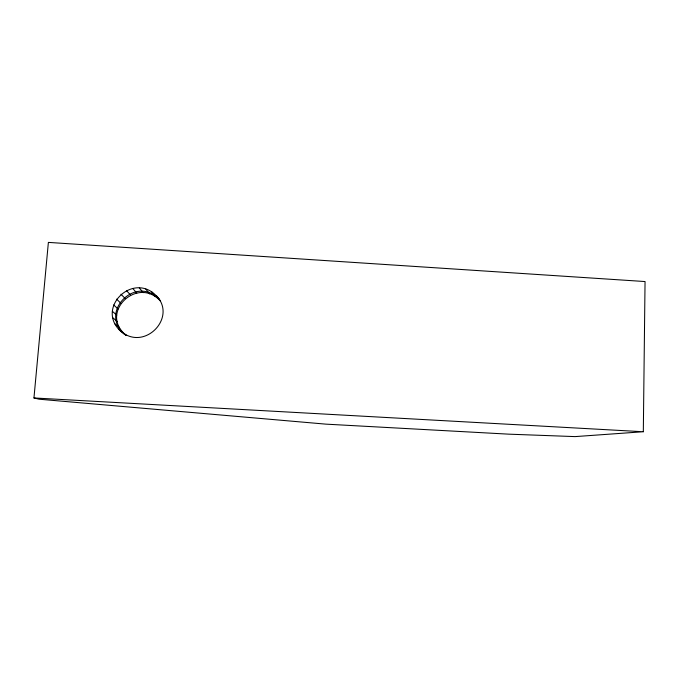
<?xml version="1.0" encoding="UTF-8"?>
<svg xmlns="http://www.w3.org/2000/svg" width="679" height="679" viewBox="0 0 679 679"><rect width="100%" height="100%" fill="white"/><g stroke="black" fill="none" stroke-linecap="round" stroke-linejoin="round"><path stroke-width="1.02" d="M643.319 431.742L645.05 281.547L48.379 242.395L33.95 397.953L39.076 399.201L325.81 424.137L508.758 434.161L575.079 436.605L643.319 431.742L33.95 397.953M126.022 335.282C88.584 311.364 136.649 264.963 160.371 300.984M125.776 334.993C99.168 313.011 136.496 276.463 159.607 300.16M123.612 333.372C146.808 348.972 176.294 317.042 156.654 295.968M118.613 329.179L122.958 332.634M114.921 323.858L119.309 327.405M159.166 299.261C135.07 273.985 97.089 314.012 126.124 335.333M112.79 317.764L117.195 321.439M112.366 311.313L116.771 315.149M113.673 304.964L118.044 308.97M116.61 299.133L120.93 303.326M120.972 294.228L125.233 298.599M126.472 290.578L130.64 295.11M132.719 288.422L136.793 293.09M139.305 287.913L143.269 292.683M145.773 289.067L149.618 293.888M151.689 291.817L155.432 296.638"/></g></svg>
